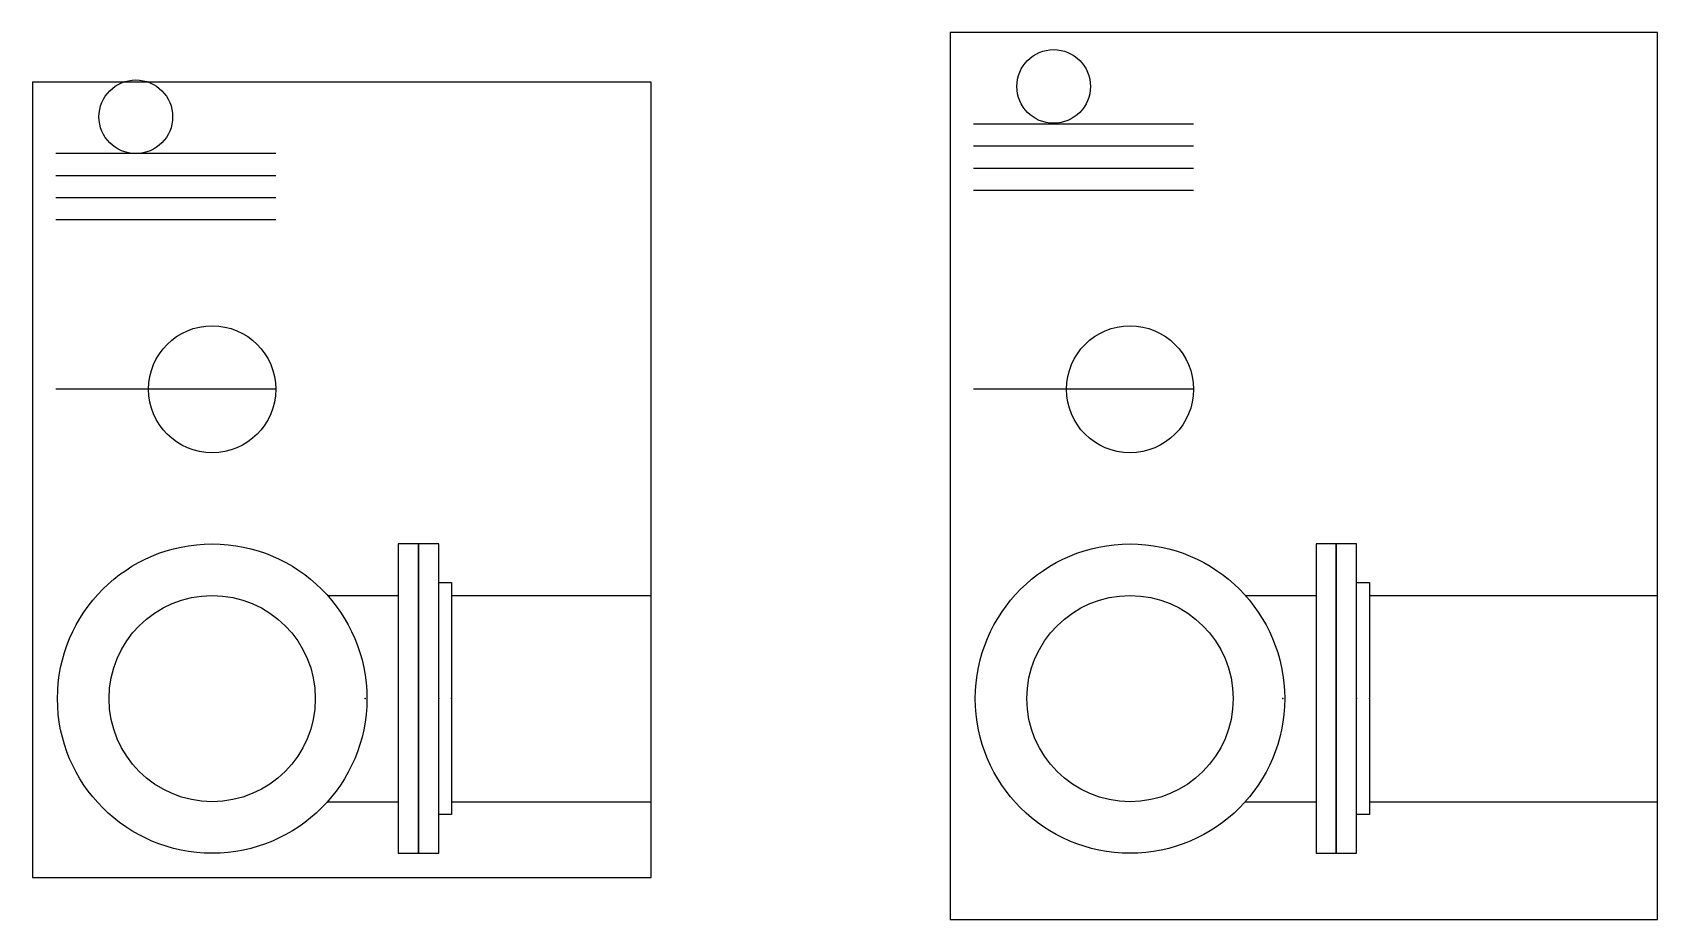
# Model space of a CAD drawing. Header units: inches. Extents: x 0 to 1119, y 0 to 528.
# Drawn here: x 1009.1 to 1119.4, y 271.5 to 331.7 of the extents above; entities that cross this region are included whole.
import ezdxf

# ---------------------------------------------------------------- set-up
doc = ezdxf.new("R2010")
doc.units = ezdxf.units.IN
doc.header["$LTSCALE"] = 48
doc.header["$MEASUREMENT"] = 0
doc.layers.add('MU-UTIL', color=10, linetype='Continuous')

# ---------------------------------------------------------------- blocks, each defined once
blk = doc.blocks.new('14soflg')
for points in [[(0.875, 10.5), (2.25, 10.5), (2.25, -10.5), (0.875, -10.5)], [(0, -7.875), (0.875, -7.875), (0.875, 7.875), (0, 7.875)]]:
    blk.add_lwpolyline(points, close=True)
for p in [(0, 0), (2.25, 0)]:
    blk.add_point(p)
at = {"color": 252}
for p in [(0.875, 0), (5.875, 0)]:
    blk.add_point(p, dxfattribs=at)

msp = doc.modelspace()

# ---------------------------------------------------------------- linework, layer by layer
at = {"layer": 'MU-UTIL'}
for p, q in [((1087.86803318, 325.52598717), (1072.93370153, 325.52598717)), ((1025.56731073, 323.52598717), (1010.63297907, 323.52598717)), ((1087.86803318, 324.02598717), (1072.93370153, 324.02598717)), ((1087.86803318, 322.52598717), (1072.93370153, 322.52598717)), ((1025.56731073, 322.02598717), (1010.63297907, 322.02598717)), ((1087.86803318, 321.02598717), (1072.93370153, 321.02598717)), ((1087.86803318, 321.02598717), (1072.93370153, 321.02598717)), ((1025.56731073, 320.52598717), (1010.63297907, 320.52598717)), ((1025.56731073, 319.02598717), (1010.63297907, 319.02598717)), ((1025.56731073, 307.52598717), (1010.63297907, 307.52598717)), ((1087.86803318, 307.52598717), (1072.93370153, 307.52598717)), ((1029.08104865, 293.52598717), (1033.87981073, 293.52598717)), ((1037.50481073, 293.52598717), (1051.05949823, 293.52598717)), ((1091.38177111, 293.52598717), (1096.18053318, 293.52598717)), ((1099.80553318, 293.52598717), (1119.36022068, 293.52598717)), ((1029.08104865, 279.52598717), (1033.87981073, 279.52598717)), ((1037.50481073, 279.52598717), (1051.05949823, 279.52598717)), ((1091.38177111, 279.52598717), (1096.18053318, 279.52598717)), ((1099.80553318, 279.52598717), (1119.36022068, 279.52598717))]:
    msp.add_line(p, q, dxfattribs=at)
for points in [[(1071.35883463, 271.52598717), (1119.36022068, 271.52598717), (1119.36022068, 331.74916979), (1071.35883463, 331.74916979)], [(1009.05811217, 274.38683607), (1051.05949823, 274.38683607), (1051.05949823, 328.38683607), (1009.05811217, 328.38683607)], [(1033.87981073, 276.02598717), (1035.25481073, 276.02598717), (1035.25481073, 297.02598717), (1033.87981073, 297.02598717)], [(1096.18053318, 276.02598717), (1097.55553318, 276.02598717), (1097.55553318, 297.02598717), (1096.18053318, 297.02598717)]]:
    msp.add_lwpolyline(points, close=True, dxfattribs=at)
for centre, radius in [((1078.37266377, 328.08677282), 2.5), ((1016.07194131, 326.02598717), 2.5), ((1021.25481073, 307.52598717), 4.3125), ((1083.55553318, 307.52598717), 4.3125), ((1021.25481073, 286.52598717), 10.5), ((1083.55553318, 286.52598717), 10.5), ((1021.25481073, 286.52598717), 7), ((1083.55553318, 286.52598717), 7)]:
    msp.add_circle(centre, radius, dxfattribs=at)

# ---------------------------------------------------------------- block references
at = {"layer": 'MU-UTIL', "xscale": -1}
for p in [(1037.50481073, 286.52598717), (1099.80553318, 286.52598717)]:
    msp.add_blockref('14soflg', p, dxfattribs=at)

doc.saveas('drawing.dxf')
